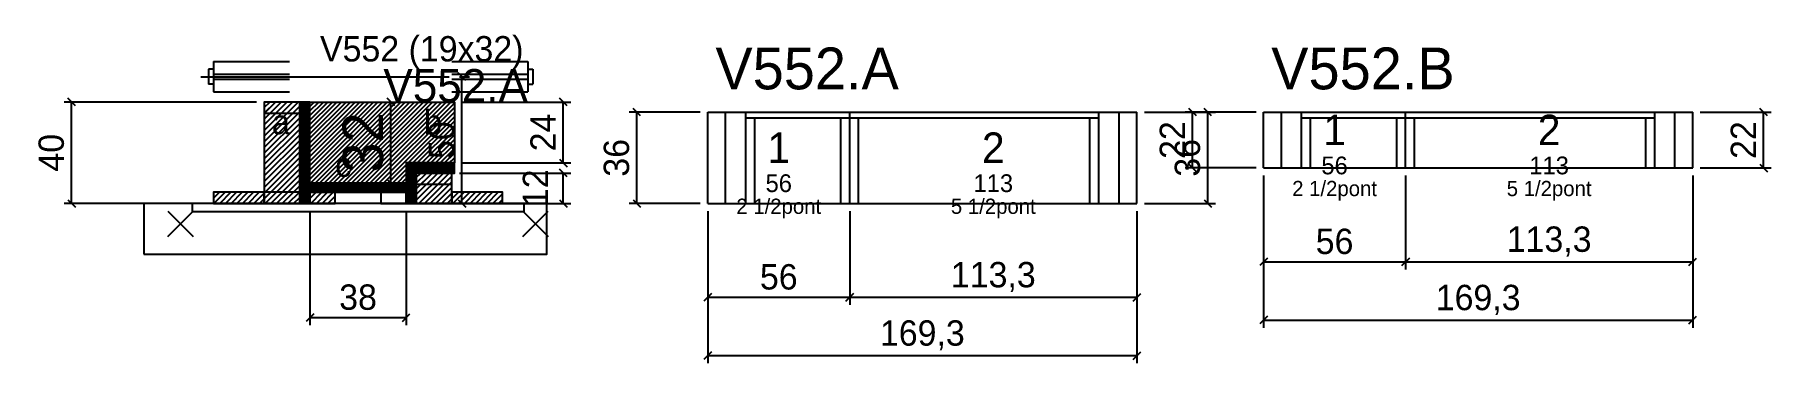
# Model space of a CAD drawing. Extents: x -69 to 617, y -99 to 31.
import ezdxf
from ezdxf.enums import TextEntityAlignment as Align

# ---------------------------------------------------------------- set-up
doc = ezdxf.new("R2010")
doc.units = 0
for name, color, linetype in [('5', 5, 'Continuous'), ('barrote', 126, 'Continuous'), ('CONCRETO', 251, 'Continuous'), ('COTA', 241, 'Continuous'), ('Cota Seção (2x)', 241, 'Continuous'), ('detalhes', 7, 'Continuous'), ('Hachura', 251, 'Continuous'), ('Madeira', 126, 'Continuous'), ('NOMENCLATURA', 7, 'Continuous'), ('Painéis', 200, 'Continuous'), ('presilha', 224, 'Continuous'), ('SARR_2.2x7', 40, 'Continuous'), ('SARR_3.5x7', 81, 'Continuous'), ('SCO-___-LAJ', 224, 'Continuous'), ('TENSOR', 224, 'Continuous'), ('texto', 7, 'Continuous'), ('Texto Seção', 7, 'Continuous')]:
    doc.layers.add(name, color=color, linetype=linetype)
doc.dimstyles.new('PAINEL', dxfattribs={"dimtxt": 10, "dimasz": 3, "dimexe": 3, "dimexo": 3, "dimgap": 3, "dimtad": 1, "dimblk": 'OBLIQUE', "dimblk1": 'OBLIQUE', "dimcen": 2.5, "dimclrd": 4, "dimclre": 4, "dimclrt": 240, "dimazin": 3, "dimtfac": 1, "dimtmove": 0, "dimatfit": 3})
doc.dimstyles.new('SECAO2X', dxfattribs={"dimtxt": 16, "dimasz": 3, "dimexe": 3, "dimexo": 3, "dimgap": 3, "dimtad": 1, "dimblk": 'OBLIQUE', "dimblk1": 'OBLIQUE', "dimcen": 2.5, "dimclrd": 4, "dimclre": 4, "dimclrt": 240, "dimazin": 3, "dimtfac": 1, "dimtmove": 0, "dimatfit": 3})

# ---------------------------------------------------------------- blocks, each defined once
blk = doc.blocks.new('_OBLIQUE')
at = {"color": 0, "linetype": 'BYBLOCK'}
blk.add_line((-0.5, -0.5), (0.5, 0.5), dxfattribs=at)

msp = doc.modelspace()

# ---------------------------------------------------------------- hatches: boundary and pattern name
at = {"layer": 'COTA'}
h = msp.add_hatch(dxfattribs=at)
h.set_pattern_fill('ANSI31', scale=0.4)
h.paths.add_polyline_path([(40, -28), (40, 4), (97, 4), (97, -20), (78, -20), (78, -28)])
at = {"layer": 'Hachura'}
h = msp.add_hatch(dxfattribs=at)
h.set_pattern_fill('ANSI31', scale=0.5)
h.paths.add_polyline_path([(22, -36), (36, -36), (36, 4), (22, 4)])
h = msp.add_hatch(dxfattribs=at)
h.set_pattern_fill('ANSI31', scale=0.5)
h.paths.add_polyline_path([(22, -0.4), (36, -0.4), (36, 4), (22, 4)])
h = msp.add_hatch(dxfattribs=at)
h.set_pattern_fill('SOLID')
h.paths.add_polyline_path([(36, -36), (40, -36), (40, 4), (36, 4)])
h = msp.add_hatch(dxfattribs=at)
h.set_pattern_fill('SOLID')
h.paths.add_polyline_path([(78, -24), (97, -24), (97, -20), (78, -20)])
h = msp.add_hatch(dxfattribs=at)
h.set_pattern_fill('SOLID')
h.paths.add_polyline_path([(78, -36), (82, -36), (82, -24), (78, -24)])
h = msp.add_hatch(dxfattribs=at)
h.set_pattern_fill('ANSI31', scale=0.5)
h.paths.add_polyline_path([(82, -36), (96, -36), (96, -24), (82, -24)])
h = msp.add_hatch(dxfattribs=at)
h.set_pattern_fill('ANSI31', scale=0.5)
h.paths.add_polyline_path([(82, -28.4), (96, -28.4), (96, -24), (82, -24)])
h = msp.add_hatch(dxfattribs=at)
h.set_pattern_fill('ANSI31', scale=0.5)
h.paths.add_polyline_path([(2, -36), (22, -36), (22, -31.6), (2, -31.6)])
h = msp.add_hatch(dxfattribs=at)
h.set_pattern_fill('SOLID')
h.paths.add_polyline_path([(40, -31.6), (78, -31.6), (78, -28), (40, -28)])
h = msp.add_hatch(dxfattribs=at)
h.set_pattern_fill('ANSI31', scale=0.5)
h.paths.add_polyline_path([(40, -36), (50, -36), (50, -31.6), (40, -31.6)])
h = msp.add_hatch(dxfattribs=at)
h.set_pattern_fill('ANSI31', scale=0.5)
h.paths.add_polyline_path([(96, -36), (116, -36), (116, -31.6), (96, -31.6)])

# ---------------------------------------------------------------- linework, layer by layer
for p, q in [((0, 17), (0, 11)), ((2, 17), (0, 17)), ((2, 20), (32, 20)), ((2, 20), (2, 8)), ((2, 15), (32, 15)), ((96, 20), (126, 20)), ((96, 15), (126, 15)), ((126, 20), (126, 8)), ((126, 17), (128, 17)), ((128, 17), (128, 11)), ((2, 11), (0, 11)), ((2, 13), (32, 13)), ((2, 8), (32, 8)), ((96, 13), (126, 13)), ((96, 8), (126, 8)), ((126, 11), (128, 11))]:
    msp.add_line(p, q)
at = {"layer": 'barrote'}
msp.add_lwpolyline([(-25.5, -56), (133.5, -56), (133.5, -36), (-25.5, -36)], close=True, dxfattribs=at)
at = {"layer": 'CONCRETO'}
msp.add_lwpolyline([(40, -28), (40, 4), (97, 4), (97, -20), (78, -20), (78, -28)], close=True, dxfattribs=at)
at = {"layer": 'Madeira'}
for points in [[(22, -36), (36, -36), (36, 4), (22, 4)], [(22, -0.4), (36, -0.4), (36, 4), (22, 4)], [(82, -36), (96, -36), (96, -24), (82, -24)], [(82, -28.4), (96, -28.4), (96, -24), (82, -24)], [(2, -36), (22, -36), (22, -31.6), (2, -31.6)], [(22, -36), (36, -36), (36, -31.6), (22, -31.6)], [(40, -36), (50, -36), (50, -31.6), (40, -31.6)], [(68, -36), (78, -36), (78, -31.6), (68, -31.6)], [(96, -36), (116, -36), (116, -31.6), (96, -31.6)]]:
    msp.add_lwpolyline(points, close=True, dxfattribs=at)
at = {"layer": 'Painéis'}
for p, q in [((197, 0), (253, 0)), ((197, -36), (197, 0)), ((253, -36), (253, 0)), ((253, -36), (253, 0)), ((253, 0), (366.3, 0)), ((253, -36), (253, 0)), ((366.3, -36), (366.3, 0)), ((416.3, 0), (472.3, 0)), ((416.3, -22), (416.3, 0)), ((472.3, -22), (472.3, 0)), ((472.3, -22), (472.3, 0)), ((472.3, 0), (585.6, 0)), ((472.3, -22), (472.3, 0)), ((585.6, -22), (585.6, 0)), ((416.3, -22), (472.3, -22)), ((472.3, -22), (585.6, -22)), ((197, -36), (253, -36)), ((253, -36), (366.3, -36))]:
    msp.add_line(p, q, dxfattribs=at)
for points in [[(36, -36), (40, -36), (40, 4), (36, 4)], [(78, -24), (97, -24), (97, -20), (78, -20)], [(78, -36), (82, -36), (82, -24), (78, -24)], [(40, -31.6), (78, -31.6), (78, -28), (40, -28)]]:
    msp.add_lwpolyline(points, close=True, dxfattribs=at)
at = {"layer": 'presilha'}
for p, q in [((-16, -49), (-6, -39)), ((-16, -39), (-6, -49)), ((124, -49), (134, -39)), ((124, -39), (134, -49))]:
    msp.add_line(p, q, dxfattribs=at)
at = {"layer": 'SARR_2.2x7'}
for p, q in [((204, -36), (204, 0)), ((359.3, -36), (359.3, 0)), ((423.3, -22), (423.3, 0)), ((578.6, -22), (578.6, 0)), ((212, -2.2), (253, -2.2)), ((253, -2.2), (351.3, -2.2)), ((431.3, -2.2), (472.3, -2.2)), ((472.3, -2.2), (570.6, -2.2))]:
    msp.add_line(p, q, dxfattribs=at)
at = {"layer": 'SARR_3.5x7'}
for p, q in [((212, -36), (212, 0)), ((253, -36), (253, 0)), ((253, -36), (253, 0)), ((351.3, -36), (351.3, 0)), ((431.3, -22), (431.3, 0)), ((472.3, -22), (472.3, 0)), ((472.3, -22), (472.3, 0)), ((570.6, -22), (570.6, 0)), ((215.5, -36), (215.5, -2.2)), ((249.5, -36), (249.5, -2.2)), ((256.5, -36), (256.5, -2.2)), ((347.8, -36), (347.8, -2.2)), ((434.8, -22), (434.8, -2.2)), ((468.8, -22), (468.8, -2.2)), ((475.8, -22), (475.8, -2.2)), ((567.1, -22), (567.1, -2.2)), ((431.3, -22), (434.8, -22)), ((468.8, -22), (472.3, -22)), ((472.3, -22), (475.8, -22)), ((567.1, -22), (570.6, -22)), ((212, -36), (215.5, -36)), ((249.5, -36), (253, -36)), ((253, -36), (256.5, -36)), ((347.8, -36), (351.3, -36))]:
    msp.add_line(p, q, dxfattribs=at)
at = {"layer": 'SCO-___-LAJ'}
msp.add_lwpolyline([(-6.5, -39.2), (124.5, -39.2), (124.5, -36), (-6.5, -36)], close=True, dxfattribs=at)
at = {"layer": 'TENSOR'}
msp.add_line((-3, 14), (95, 14), dxfattribs=at)

# ---------------------------------------------------------------- texts
at = {"layer": '5'}
for s, height, p in [('1', 12, (444.3, -7)), ('2', 12, (528.95, -7)), ('1', 12, (225, -14)), ('2', 12, (309.65, -14)), ('56', 7, (444.3, -21)), ('113', 7, (528.95, -21)), ('56', 7, (225, -28)), ('113', 7, (309.65, -28))]:
    msp.add_text(s, height=height, dxfattribs=at).set_placement(p, align=Align.MIDDLE_CENTER)
at = {"layer": 'detalhes'}
for s, p in [('b', (85, -8.7)), ('a', (25, -8.7)), ('c', (50, -25.5))]:
    msp.add_text(s, height=9.6, dxfattribs=at).set_placement(p)
at = {"layer": 'NOMENCLATURA'}
for s, p in [('V552.A', (200, 9)), ('V552.B', (419.3, 9))]:
    msp.add_text(s, height=16.5, dxfattribs=at).set_placement(p)
at = {"layer": 'texto', "char_height": 6, "attachment_point": 5}
for s, insert in [('2 1/2pont', (444.3, -31)), ('5 1/2pont', (528.95, -31)), ('2 1/2pont', (225, -38)), ('5 1/2pont', (309.65, -38))]:
    msp.add_mtext(s, dxfattribs=dict(at, insert=insert))
at = {"layer": 'Texto Seção'}
for s, height, p in [('V552 (19x32)', 10, (44, 20)), ('V552.A', 13, (69, 4))]:
    msp.add_text(s, height=height, dxfattribs=at).set_placement(p)

# ---------------------------------------------------------------- dimensions: what is measured, and where the dimension line sits
at = {"layer": 'COTA'}
for base, p1, p2 in [((100, -36), (96, -36), (96, 14)), ((-54, -36), (2, -36), (22, 4)), ((140, -20), (97, -20), (97, 4)), ((169, -36), (197, -36), (197, 0)), ((394.3, -36), (366.3, -36), (366.3, 0)), ((388.3, -22), (416.3, -22), (416.3, 0)), ((613.6, -22), (585.6, -22), (585.6, 0)), ((140, -36), (96, -36), (96, -24))]:
    msp.add_linear_dim(base=base, p1=p1, p2=p2, angle=90, dimstyle='PAINEL', dxfattribs=at).render()
for base, p1, p2 in [((416.3, -59), (416.3, -22), (472.3, -22)), ((416.3, -82), (416.3, -22), (585.6, -22)), ((472.3, -59), (472.3, -22), (585.6, -22)), ((40, -81), (40, -36), (78, -36)), ((197, -73), (197, -36), (253, -36)), ((197, -96), (197, -36), (366.3, -36)), ((253, -73), (253, -36), (366.3, -36))]:
    msp.add_linear_dim(base=base, p1=p1, p2=p2, dimstyle='PAINEL', dxfattribs=at).render()
at = {"layer": 'Cota Seção (2x)'}
msp.add_linear_dim(base=(72, -28), p1=(40, -28), p2=(40, 4), angle=90, dimstyle='SECAO2X', dxfattribs=at).render()

doc.saveas('drawing.dxf')
